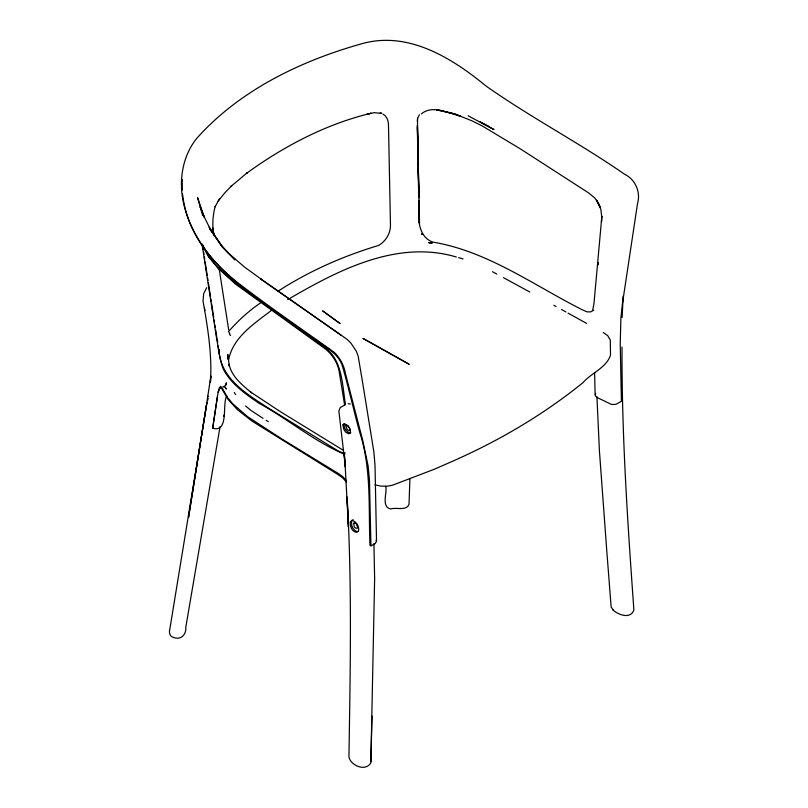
<?xml version="1.0" encoding="UTF-8"?>
<svg xmlns="http://www.w3.org/2000/svg" width="808" height="808" viewBox="0 0 808 808"><rect width="100%" height="100%" fill="white"/><g stroke="black" fill="none" stroke-linecap="round" stroke-linejoin="round"><path stroke-width="1.21" d="M419.443 114.766L417.584 118.311L417.534 123.685L418.897 197.778L418.14 162.782M371.993 716.14L370.872 762.742C365.792 772.084 350.521 765.519 348.935 756.995C350.278 671.6 352.066 586.103 347.288 500.778L347.066 497.021L348.43 526.947L345.006 462.358L344.319 454.55L345.37 467.004L338.875 411.04L340.229 407.586L345.127 404.737M385.749 486.315C387.456 492.446 380.891 506.949 390.708 508.99C395.981 507.01 406.656 511.343 409.03 504.172L409.919 478.962M370.882 761.661L374.629 578.68L373.932 543.804M622.14 317.463L623.13 296.334M218.433 390.698L218.342 392.456L219.362 387.648L220.554 386.426L221.715 387.264L227.715 397.728L232.694 403.737L247.551 416.635L282.093 439.128L338.229 473.438L343.046 476.932L346.107 480.396M598.213 264.903L598.334 262.438M601.606 219.816L601.475 221.806L601.859 216.352L593.93 304L592.729 309.898M417.312 121.432L417.584 118.311M228.664 359.671C232.957 336.966 255.065 323.049 272.084 309.908M207.262 402.293L206.171 406.929L210.848 376.043L210.413 382.467C212.282 355.076 207.777 327.856 203.03 300.99L203.697 293.536L206.737 287.668M182.174 179.497L182.234 190.173M226.826 395.95C221.887 403.03 229.391 433.27 212.686 428.179L218.049 392.607L219.18 389.234L220.523 387.951L221.756 388.688L228.119 399.516L237.542 409.767L251.955 421.059L338.229 474.69L342.764 477.942L346.44 482.083M217.372 396.758L212.686 428.179M206.212 406.515L188.527 517.413L206.414 405.616L169.953 628.382C168.862 631.735 169.286 636.553 173.437 637.411C180.841 640.411 186.476 634.613 185.8 627.23L220.069 426.563M226.058 384.729L226.422 382.8L226.018 384.638M344.218 423.826C343.481 427.573 346.289 431.836 349.874 432.997L350.864 432.785M207.727 400.435L208.171 398.324M341.138 335.269L260.651 278.911L347.056 339.32L350.924 343.087L356.379 351.339L358.176 356.136L362.539 382.083L373.831 451.642L375.013 465.337L376.518 541.239L375.286 543.511L370.943 545.855L369.973 545.198C368.428 507.535 371.609 468.892 359.762 432.482C353.46 409.757 348.531 386.598 341.774 364.014C335.805 350.733 321.433 344.794 310.413 336.572C260.489 299.223 190.244 263.56 182.517 193.91M207.777 397.011L208.02 396.092M219.322 349.5L218.837 350.541L219.564 350.47M370.943 545.855L369.478 480.396L368.115 465.873L362.731 440.461L345.39 373.397C344.087 365.479 340.097 358.267 334.522 352.561C302.677 329.634 270.074 307.555 238.946 283.568C211.757 262.792 189.294 233.684 182.83 199.485C178.982 178.467 183.042 155.611 196.496 138.653C239.158 90.637 300.031 61.115 361.105 43.935C407.464 30.34 451.591 57.681 485.992 85.991C530.775 117.594 579.609 142.986 624.635 174.276C635.442 179.437 640.946 192.243 637.512 203.667L622.463 303.454L620.898 317.877L620.231 344.339L621.403 401.253L616.615 404.03A6.04 3.404 -1.2 0 1 611 404.212L596.86 397.395L595.173 395.627L595.678 393.476M225.462 385.345L226.189 384.063M219.584 198.687L215.069 206.787L215.241 206.272C212.726 215.322 212.181 224.846 213.666 234.118L212.858 228.058L214.069 235.744M217.615 201.748L225.058 192.567L231.805 185.709L231.078 186.325L247.187 172.771L246.501 173.346C283.962 146.208 325.897 124.089 371.084 113.241L366.994 114.18L374.356 112.655L381.224 113.453M228.321 331.866C237.865 320.857 248.682 310.949 260.762 302.748M225.341 385.224L226.149 384.376M421.352 113.888C432.836 104.404 448.581 113.403 460.863 116.261L454.328 113.807L436.572 109.787L454.328 113.807L471.791 120.756L482.214 125.927L520.049 148.682L588.487 192.819L594.84 198.051L598.748 203.717L600.405 207.656L596.617 200.182L600.819 209.232L601.768 216.968M287.699 299.637C337.704 270.407 396.92 239.34 456.348 257.005M278.215 291.092C309.232 271.023 343.238 256.045 378.558 245.46C385.82 241.259 390.698 233.29 390.456 224.816L388.476 125.018C388.496 120.725 386.941 116.221 382.931 114.1M593.769 310.201L590.507 311.918L586.972 311.837L582.548 309.919C533.684 285.285 487.638 251.157 432.543 242.057C419.231 236.815 417.837 221.028 418.958 208.656M345.198 452.975L342.703 452.995L338.209 450.975L268.842 408.363C248.258 394.981 222.281 379.901 219.17 352.985M344.905 454.379C314.534 441.895 287.618 418.716 258.56 403.02C245.188 393.728 231.189 384.123 223.422 369.327C219.635 359.752 218.675 349.349 216.746 339.299L202.03 244.157M348.197 403.727L350.268 404.02M375.013 484.84L380.77 486.113L387.032 486.204L392.486 485.224L434.078 469.337L454.692 460.308C500.485 439.916 544.016 414.201 583.012 382.628C591.113 373.084 606.555 367.731 610.505 355.116L610.303 340.047L607.737 335.674L603.263 332.492M380.174 112.696L381.699 113.14M458.631 257.621L463.034 258.944M488.88 126.472L480.245 122.048L494.001 129.583L468.095 115.766M596.92 396.566L599.415 450.803L606.758 550.591L611.141 607.06L613.333 610.121M612.747 609.818C618.211 614.767 630.351 619.595 633.896 610.06C627.624 522.524 621.665 434.876 622.009 347.066M492.476 271.7L496.87 274.094M503.465 277.669L529.816 292.011M553.864 305.293L556.045 306.495M561.51 309.514L565.883 311.928M568.075 313.14L586.648 323.402M343.087 450.167L280.608 411.827L250.359 391.88L251.571 392.799C242.309 385.143 231.643 376.639 229.048 364.246L229.381 366.287L227.755 354.409L227.886 359.287M262.994 418.332L250.995 410.444L245.592 405.969M266.175 420.322L268.296 421.655M262.095 279.821L244.531 267.084L228.25 252.965L220.887 244.794L221.624 245.642L209.646 228.674L222.24 246.804L234.946 259.782M234.906 259.721L222.24 246.804L209.201 227.2L211.04 230.684L203.182 214.746L200.182 206.878L204.252 217.201L197.576 197.627L202.707 215.524M229.785 334.532L230.543 335.593M234.32 392.536L235.583 394.506M202.667 245.43L208.424 256.459L217.817 268.024L235.562 284.113L323.362 347.49C331.381 353.076 337.37 361.772 339.158 371.428L344.622 405.05M376.114 540.178L376.518 541.239M202.222 244.188L208.817 256.894L218.756 268.488L234.855 282.699L323.341 346.47C342.582 358.893 342.158 384.659 345.501 404.636M217.221 339.643L217.746 342.087M204.899 310.615L204.444 307.777M228.684 329.916L219.059 268.074M218.089 345.935L219.241 353.066M202.646 245.804L203.212 249.51M203.596 251.975L203.98 254.449M204.363 256.914L204.737 259.388M205.121 261.853L207.222 275.437M207.606 277.912L207.989 280.386M208.363 282.851L210.464 296.435M210.848 298.909L211.231 301.374M211.615 303.848L213.716 317.433M214.09 319.897L214.474 322.372M214.857 324.836L215.241 327.311M215.625 329.775L216.958 338.421M223.796 415.221L223.836 416.403M594.617 372.508L595.112 394.496M419.534 223.644L417.393 125.21L418.089 160.277M418.948 202.858L419.352 222.897L418.938 200.293M417.322 127.462L417.928 157.439M418.15 168.68L418.706 196.162M358.035 531.624A6.494 3.495 62.1 0 1 351.874 525.988L351.46 521.301A6.494 3.495 62.1 0 1 353.217 519.736M345.875 425.735L347.087 429.422L349.026 430.664L349.824 430.139L349.712 428.432L348.026 425.866L346.662 425.22L345.875 425.735M342.946 424.806L343.693 429.078L345.642 432.179L348.884 433.835L350.399 432.553C350.985 428.725 347.763 424.665 344.158 423.725L342.946 424.806M350.339 521.907C349.753 525.998 351.945 531.997 356.641 532.331L358.58 530.634C359.489 526.351 356.187 521.261 351.864 520.443L350.339 521.907M353.763 523.301L354.187 526.614L355.156 527.856L357.045 528.402L357.631 527.341L356.429 523.998L354.682 522.857L353.763 523.301M224.745 386.234L224.947 387.204L223.018 386.679L224.745 386.234M432.078 242.966L428.947 242.784L432.078 242.966M422.624 234.31L421.655 234.027L422.624 234.31M409.05 364.206L363.135 338.501L409.05 364.206M339.936 323.432L322.806 310.989L339.936 323.432M226.27 388.88L225.503 387.779L226.27 388.88M229.654 333.633L229.28 332.987L229.654 333.633"/></g></svg>
